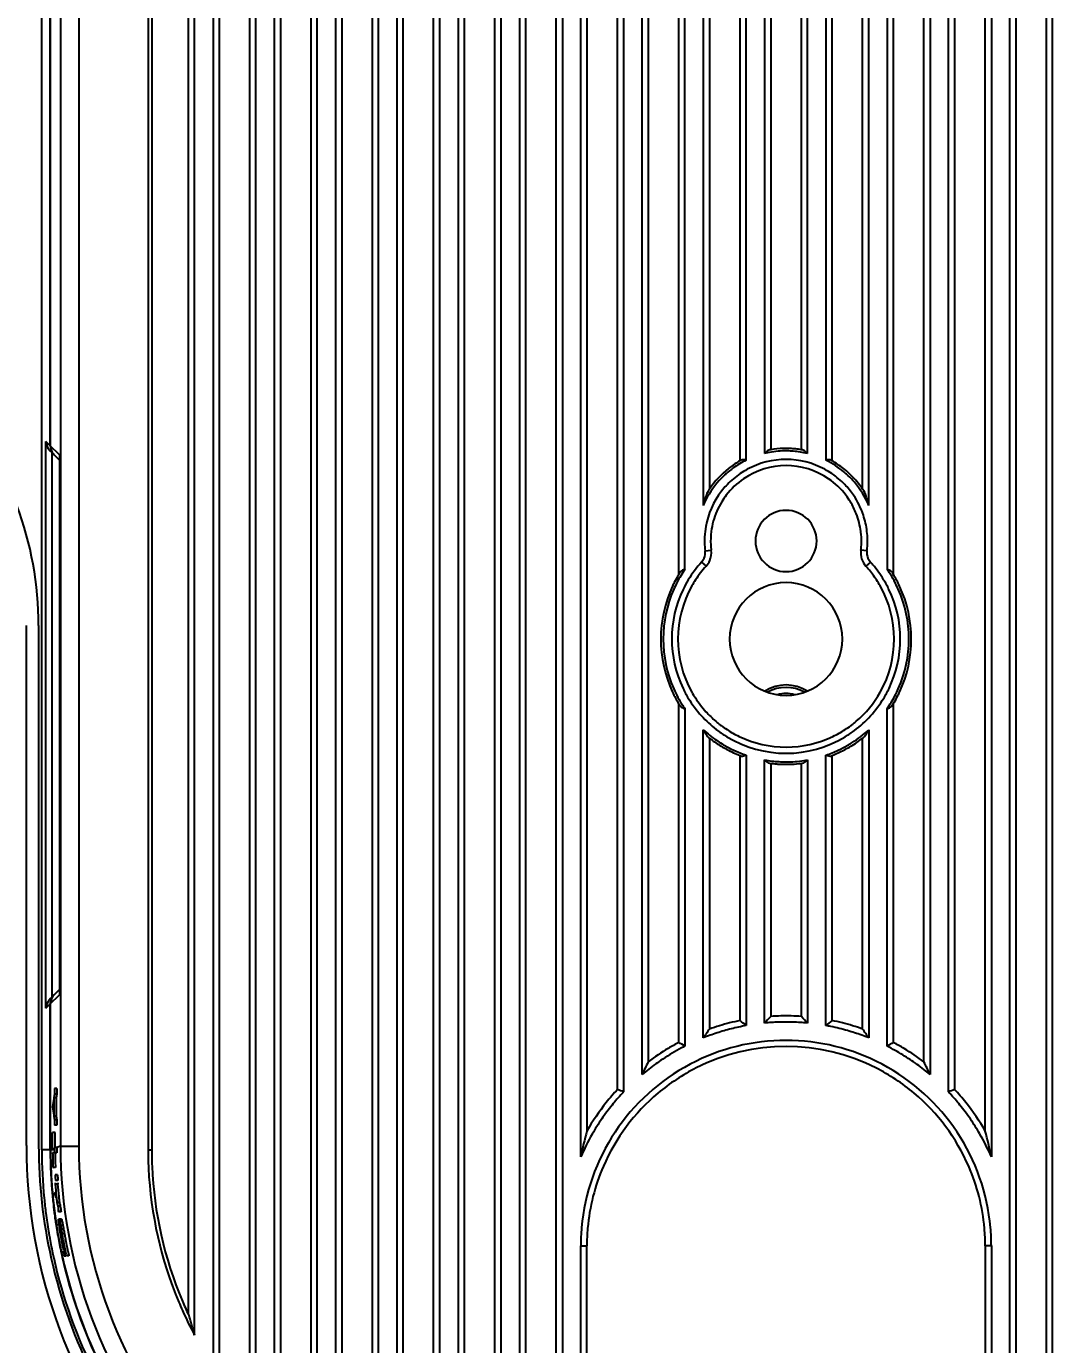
# Model space of a CAD drawing. Header units: millimetres. Extents: x -1070 to 42146, y 1440 to 12921.
# Drawn here: x 2245.6 to 2329.3, y 3096 to 3203.5 of the extents above; entities that cross this region are included whole.
import ezdxf

# ---------------------------------------------------------------- set-up
doc = ezdxf.new("R2010")
doc.units = ezdxf.units.MM
doc.layers.add('DIM', color=4, linetype='Continuous')
doc.layers.add('n', color=7, linetype='Continuous')
doc.styles.get("Standard").update_dxf_attribs({"font": 'arial.ttf'})
doc.dimstyles.new('ISO-200', dxfattribs={"dimtxt": 30, "dimasz": 25, "dimexe": 1.25, "dimexo": 5, "dimgap": 5, "dimtad": 1, "dimtoh": 1, "dimdec": 1, "dimdsep": 46, "dimtxsty": 'Standard', "dimcen": 2.5, "dimadec": 0, "dimazin": 0, "dimtfac": 1, "dimtdec": 1, "dimtmove": 0, "dimatfit": 3, "dimfxl": 1, "dimarcsym": 0})

# ---------------------------------------------------------------- blocks, each defined once
blk = doc.blocks.new('*D68')
at = {"layer": 'Defpoints', "color": 0, "transparency": 16777216}
for p in [(2305.58, 3339.04), (1878.41, 2805.54), (2305.58, 2805.54)]:
    blk.add_point(p, dxfattribs=at)
at = {"layer": 'DIM', "color": 0, "lineweight": -2, "transparency": 16777216}
for p, q in [((2300.58, 3339.04), (1877.16, 3339.04)), ((1878.41, 3314.04), (1878.41, 2830.54)), ((2300.58, 2805.54), (1877.16, 2805.54))]:
    blk.add_line(p, q, dxfattribs=at)
at = {"layer": 'DIM', "color": 0, "transparency": 16777216}
for points in [[(1874.24, 3314.04), (1882.58, 3314.04), (1878.41, 3339.04)], [(1874.24, 2830.54), (1882.58, 2830.54), (1878.41, 2805.54)]]:
    blk.add_solid(points, dxfattribs=at)
at = {"layer": 'DIM', "color": 0, "lineweight": -3, "transparency": 16777216, "insert": (1834.96, 3050.09), "char_height": 30, "attachment_point": 2, "rotation": 90}
blk.add_mtext('533.5 [1\'-9"]', dxfattribs=at)

msp = doc.modelspace()

# ---------------------------------------------------------------- linework, layer by layer
at = {"layer": 'n', "color": 7, "linetype": 'Continuous', "lineweight": -3, "true_color": 0xffffff}
for p, q in [((2248.388, 3231.541), (2248.388, 3112.164)), ((2249.887, 3231.541), (2249.887, 3112.164)), ((2255.533, 3231.541), (2255.533, 3111.863)), ((2255.833, 3231.541), (2255.833, 3111.863)), ((2258.833, 3098.396), (2258.833, 3231.541)), ((2259.333, 3098.396), (2259.333, 3231.541)), ((2260.833, 3231.541), (2260.833, 3094.218)), ((2261.333, 3231.541), (2261.333, 3094.218)), ((2263.833, 3091.049), (2263.833, 3231.541)), ((2264.333, 3090.751), (2264.333, 3231.541)), ((2265.833, 3231.541), (2265.833, 3088.041)), ((2266.333, 3231.541), (2266.333, 3088.041)), ((2268.833, 3085.047), (2268.833, 3231.541)), ((2269.333, 3084.999), (2269.333, 3231.541)), ((2270.833, 3231.541), (2270.833, 3082.289)), ((2271.333, 3231.541), (2271.333, 3082.289)), ((2273.833, 3079.295), (2273.833, 3231.541)), ((2274.333, 3079.247), (2274.333, 3231.541)), ((2275.833, 3231.541), (2275.833, 3076.537)), ((2276.333, 3231.541), (2276.333, 3076.537)), ((2278.833, 3073.441), (2278.833, 3231.541)), ((2279.333, 3073.383), (2279.333, 3231.541)), ((2280.833, 3231.541), (2280.833, 2873.387)), ((2281.333, 3231.541), (2281.333, 2873.387)), ((2283.833, 2873.387), (2283.833, 3231.541)), ((2284.333, 2873.387), (2284.333, 3231.541)), ((2285.833, 3231.541), (2285.833, 2873.387)), ((2286.333, 3231.541), (2286.333, 2873.387)), ((2288.833, 2873.387), (2288.833, 3231.541)), ((2289.333, 3231.541), (2289.333, 2873.387)), ((2290.833, 3113.395), (2290.833, 3231.541)), ((2291.333, 3231.541), (2291.333, 3113.395)), ((2293.833, 3116.788), (2293.833, 3231.541)), ((2294.333, 3231.541), (2294.333, 3116.788)), ((2295.833, 3119.041), (2295.833, 3231.541)), ((2296.333, 3231.541), (2296.333, 3119.041)), ((2298.833, 3159.229), (2298.833, 3231.541)), ((2299.333, 3159.229), (2299.333, 3231.541)), ((2300.833, 3231.541), (2300.833, 3165.776)), ((2301.333, 3231.541), (2301.333, 3165.776)), ((2303.833, 3168.094), (2303.833, 3231.541)), ((2304.333, 3168.133), (2304.333, 3231.541)), ((2305.833, 3231.541), (2305.833, 3168.969)), ((2306.333, 3231.541), (2306.333, 3168.987)), ((2308.833, 3168.987), (2308.833, 3231.541)), ((2309.333, 3168.969), (2309.333, 3231.541)), ((2310.833, 3231.541), (2310.833, 3168.133)), ((2311.333, 3231.541), (2311.333, 3168.094)), ((2313.833, 3165.776), (2313.833, 3231.541)), ((2314.333, 3165.776), (2314.333, 3231.541)), ((2315.833, 3231.541), (2315.833, 3159.229)), ((2316.333, 3231.541), (2316.333, 3159.229)), ((2318.833, 3119.041), (2318.833, 3231.541)), ((2319.333, 3231.541), (2319.333, 3119.041)), ((2323.833, 3113.395), (2323.833, 3231.541)), ((2324.333, 3231.541), (2324.333, 3113.395)), ((2325.833, 2873.387), (2325.833, 3231.541)), ((2326.333, 3231.541), (2326.333, 2873.387)), ((2328.833, 2873.387), (2328.833, 3231.541)), ((2329.333, 2873.387), (2329.333, 3231.541)), ((2320.833, 3116.788), (2320.833, 3213.099)), ((2321.333, 3213.099), (2321.333, 3116.788)), ((2246.867, 3111.872), (2246.867, 3208.764)), ((2247.555, 3169.312), (2247.555, 3206.187)), ((2247.583, 3169.284), (2247.583, 3206.187)), ((2247.555, 3169.312), (2247.197, 3169.67)), ((2247.197, 3123.412), (2247.197, 3169.67)), ((2247.7, 3168.751), (2247.515, 3168.937)), ((2247.583, 3169.284), (2247.722, 3169.144)), ((2247.722, 3169.144), (2248.056, 3168.811)), ((2305.833, 3168.969), (2305.833, 3168.679)), ((2309.333, 3168.679), (2309.333, 3168.969)), ((2247.7, 3124.33), (2247.7, 3168.751)), ((2247.876, 3168.575), (2247.848, 3168.603)), ((2247.876, 3168.575), (2248.1, 3168.352)), ((2248.056, 3168.811), (2248.084, 3168.783)), ((2248.084, 3168.783), (2248.307, 3168.559)), ((2248.1, 3168.352), (2248.307, 3168.145)), ((2248.307, 3168.559), (2248.307, 3167.876)), ((2248.307, 3167.876), (2248.307, 3125.205)), ((2300.833, 3165.776), (2300.833, 3165.625)), ((2314.333, 3165.625), (2314.333, 3165.776)), ((2300.833, 3165.625), (2300.833, 3164.449)), ((2314.333, 3164.449), (2314.333, 3165.625)), ((2300.982, 3160.731), (2301.479, 3160.792)), ((2314.183, 3160.731), (2313.687, 3160.792)), ((2298.833, 3158.986), (2298.833, 3159.229)), ((2300.691, 3159.817), (2301.061, 3159.48)), ((2314.475, 3159.817), (2314.105, 3159.48)), ((2316.333, 3159.229), (2316.333, 3158.986)), ((2298.833, 3158.824), (2298.833, 3158.986)), ((2316.333, 3158.986), (2316.333, 3158.824)), ((2245.607, 3112.219), (2245.607, 3154.638)), ((2246.607, 3154.638), (2246.607, 3112.219)), ((2298.833, 3148.096), (2298.833, 3148.258)), ((2298.833, 3147.852), (2298.833, 3148.096)), ((2298.833, 3120.624), (2298.833, 3147.852)), ((2299.333, 3147.852), (2299.333, 3120.624)), ((2315.833, 3120.624), (2315.833, 3147.852)), ((2316.333, 3148.258), (2316.333, 3148.096)), ((2316.333, 3148.096), (2316.333, 3147.852)), ((2316.333, 3147.852), (2316.333, 3120.624)), ((2300.833, 3145.531), (2300.833, 3146.134)), ((2300.833, 3121.718), (2300.833, 3145.531)), ((2301.333, 3145.453), (2301.333, 3121.718)), ((2313.833, 3121.718), (2313.833, 3145.453)), ((2314.333, 3146.134), (2314.333, 3145.531)), ((2314.333, 3145.531), (2314.333, 3121.718)), ((2303.833, 3122.412), (2303.833, 3144.032)), ((2304.333, 3144.061), (2304.333, 3122.412)), ((2305.833, 3143.409), (2305.833, 3143.674)), ((2305.833, 3122.749), (2305.833, 3143.409)), ((2306.333, 3143.396), (2306.333, 3122.749)), ((2308.833, 3122.749), (2308.833, 3143.396)), ((2309.333, 3143.674), (2309.333, 3143.409)), ((2309.333, 3143.409), (2309.333, 3122.749)), ((2310.833, 3122.412), (2310.833, 3144.061)), ((2311.333, 3144.032), (2311.333, 3122.412)), ((2248.307, 3124.937), (2248.1, 3124.729)), ((2248.307, 3125.205), (2248.307, 3124.522)), ((2247.197, 3123.412), (2247.555, 3123.77)), ((2247.515, 3124.145), (2247.7, 3124.33)), ((2247.555, 3111.872), (2247.555, 3123.77)), ((2247.722, 3123.937), (2247.583, 3123.798)), ((2247.583, 3116.863), (2247.583, 3123.798)), ((2248.056, 3124.271), (2247.722, 3123.937)), ((2247.848, 3124.478), (2247.876, 3124.506)), ((2248.1, 3124.729), (2247.876, 3124.506)), ((2248.084, 3124.299), (2248.056, 3124.271)), ((2248.307, 3124.522), (2248.084, 3124.299)), ((2305.833, 3122.207), (2305.833, 3122.749)), ((2309.333, 3122.749), (2309.333, 3122.207)), ((2300.833, 3120.997), (2300.833, 3121.718)), ((2304.333, 3122.412), (2304.333, 3121.999)), ((2310.833, 3121.999), (2310.833, 3122.412)), ((2314.333, 3121.718), (2314.333, 3120.997)), ((2299.333, 3120.624), (2299.333, 3120.32)), ((2315.833, 3120.32), (2315.833, 3120.624)), ((2295.833, 3118.005), (2295.833, 3119.041)), ((2319.333, 3119.041), (2319.333, 3118.005)), ((2247.583, 3116.038), (2247.583, 3116.863)), ((2247.889, 3116.413), (2247.849, 3116.113)), ((2248.089, 3116.863), (2247.889, 3116.863)), ((2247.889, 3116.863), (2247.889, 3116.413)), ((2248.089, 3116.413), (2247.889, 3116.413)), ((2248.089, 3116.413), (2248.049, 3116.113)), ((2248.089, 3116.863), (2248.089, 3116.413)), ((2294.333, 3116.788), (2294.333, 3116.591)), ((2320.833, 3116.591), (2320.833, 3116.788)), ((2247.583, 3115.663), (2247.583, 3116.038)), ((2247.583, 3115.063), (2247.583, 3115.663)), ((2247.836, 3116.038), (2247.745, 3115.363)), ((2247.745, 3115.363), (2247.836, 3114.688)), ((2247.836, 3115.363), (2247.745, 3115.363)), ((2247.849, 3116.113), (2247.849, 3114.613)), ((2248.049, 3116.113), (2247.849, 3116.113)), ((2248.049, 3116.113), (2248.049, 3115.663)), ((2248.049, 3115.663), (2248.049, 3115.063)), ((2247.583, 3114.688), (2247.583, 3115.063)), ((2247.583, 3113.863), (2247.583, 3114.688)), ((2247.849, 3114.613), (2247.889, 3114.313)), ((2248.049, 3114.613), (2247.849, 3114.613)), ((2247.889, 3114.313), (2247.889, 3113.863)), ((2248.089, 3114.313), (2247.889, 3114.313)), ((2248.049, 3115.063), (2248.049, 3114.613)), ((2248.049, 3114.613), (2248.089, 3114.313)), ((2248.089, 3114.313), (2248.089, 3113.863)), ((2247.583, 3113.263), (2247.583, 3113.863)), ((2247.583, 3111.993), (2247.583, 3113.263)), ((2247.732, 3113.263), (2247.749, 3113.263)), ((2247.949, 3113.263), (2247.749, 3113.263)), ((2247.749, 3112), (2247.749, 3113.263)), ((2248.089, 3113.863), (2247.889, 3113.863)), ((2247.949, 3112.063), (2247.949, 3113.263)), ((2290.833, 3111.286), (2290.833, 3113.395)), ((2324.333, 3113.395), (2324.333, 3111.286)), ((2247.583, 3111.863), (2247.583, 3111.993)), ((2247.648, 3111.888), (2247.583, 3111.863)), ((2247.732, 3111.919), (2247.648, 3111.888)), ((2247.764, 3112.063), (2247.749, 3112.063)), ((2248.089, 3112.063), (2247.889, 3112.063)), ((2248.388, 3112.164), (2248.089, 3112.053)), ((2248.388, 3112.164), (2249.887, 3112.164)), ((2247.555, 3111.872), (2246.867, 3111.872)), ((2247.892, 3111.613), (2247.751, 3111.613)), ((2248.092, 3111.613), (2247.892, 3111.613)), ((2255.533, 3111.863), (2255.833, 3111.863)), ((2247.763, 3110.413), (2247.78, 3110.413)), ((2247.98, 3110.413), (2247.78, 3110.413)), ((2248.152, 3109.813), (2247.952, 3109.813)), ((2248.16, 3109.063), (2247.959, 3109.063)), ((2248.18, 3109.363), (2247.979, 3109.363)), ((2248.008, 3108.313), (2247.915, 3108.313)), ((2248.3, 3107.563), (2248.099, 3107.563)), ((2248.377, 3107.263), (2248.176, 3107.263)), ((2248.434, 3106.813), (2248.232, 3106.813)), ((2248.206, 3106.213), (2248.2, 3106.138)), ((2248.241, 3106.213), (2248.259, 3106.213)), ((2248.354, 3106.213), (2248.259, 3106.213)), ((2248.259, 3106.213), (2248.288, 3106.138)), ((2248.275, 3105.763), (2248.272, 3105.688)), ((2248.275, 3105.763), (2248.282, 3105.763)), ((2248.282, 3105.763), (2248.288, 3105.763)), ((2248.389, 3105.538), (2248.286, 3105.538)), ((2248.389, 3106.138), (2248.288, 3106.138)), ((2248.288, 3105.763), (2248.316, 3105.763)), ((2248.434, 3105.988), (2248.325, 3105.988)), ((2248.462, 3106.213), (2248.354, 3106.213)), ((2248.489, 3105.688), (2248.386, 3105.688)), ((2248.49, 3106.138), (2248.389, 3106.138)), ((2248.527, 3105.988), (2248.434, 3105.988)), ((2248.462, 3106.213), (2248.49, 3106.138)), ((2248.588, 3105.688), (2248.489, 3105.688)), ((2248.434, 3105.313), (2248.316, 3105.313)), ((2248.645, 3105.388), (2248.442, 3105.388)), ((2248.714, 3105.013), (2248.511, 3105.013)), ((2248.627, 3103.663), (2248.703, 3103.663)), ((2290.833, 3104.041), (2291.333, 3104.041)), ((2290.833, 3039.041), (2290.833, 3104.041)), ((2291.333, 3039.041), (2291.333, 3104.041)), ((2323.833, 3104.041), (2323.833, 3039.041)), ((2324.333, 3104.041), (2323.833, 3104.041)), ((2324.333, 3104.041), (2324.333, 3039.041)), ((2248.703, 3103.213), (2248.753, 3103.213)), ((2248.753, 3103.213), (2248.831, 3103.213)), ((2249.079, 3103.213), (2248.874, 3103.213)), ((2259.333, 3098.308), (2259.333, 3098.396)), ((2259.333, 3096.732), (2259.333, 3098.308))]:
    msp.add_line(p, q, dxfattribs=at)
for centre, radius, start, end in [((2218.607, 3154.638), 28, 0, 41), ((2248.275, 3169.706), 1.079, 181.93293, 186.50593), ((2248.286, 3169.707), 1.09, 186.49385, 224.93843), ((2307.583, 3161.541), 7.55, 99.52993, 100.30033), ((2307.583, 3161.541), 7.55, 91.71646, 99.52993), ((2307.583, 3161.541), 7.55, 88.28313, 91.71646), ((2307.583, 3161.541), 7.35, 89.08724, 90.92559), ((2307.583, 3161.541), 7.55, 84.84975, 88.28313), ((2307.583, 3161.541), 7.55, 81.41637, 84.84975), ((2307.583, 3161.541), 7.55, 79.69967, 81.41637), ((2307.583, 3161.541), 7.35, 116.24286, 125.86626), ((2307.583, 3161.541), 7.55, 120.79996, 124.57877), ((2307.583, 3161.541), 7.55, 118.91056, 120.79996), ((2307.583, 3161.541), 6.65, 61.58844, 118.41158), ((2307.583, 3161.541), 7.35, 101.93955, 103.77415), ((2307.583, 3161.541), 7.35, 90.92559, 101.93955), ((2307.583, 3161.541), 7.35, 85.41437, 89.08724), ((2307.583, 3161.541), 7.35, 76.22585, 85.41437), ((2307.583, 3161.541), 7.35, 61.83144, 63.75714), ((2307.583, 3161.541), 7.35, 48.35459, 61.83144), ((2307.583, 3161.541), 7.55, 60.21882, 61.08944), ((2307.583, 3161.541), 7.55, 51.64181, 60.21882), ((2307.583, 3161.541), 7.35, 133.57083, 150.90871), ((2307.583, 3161.541), 7.55, 128.35759, 145.87487), ((2307.583, 3161.541), 7.35, 131.64541, 133.57083), ((2307.583, 3161.541), 7.35, 125.86626, 131.64541), ((2307.583, 3161.541), 7.55, 124.57877, 128.35759), ((2307.583, 3161.541), 6.65, 118.41158, 130.1684), ((2307.583, 3161.541), 6.15, 55.64783, 124.35217), ((2307.583, 3161.541), 6.65, 49.83161, 61.58844), ((2307.583, 3161.541), 7.55, 42.19482, 51.64181), ((2307.583, 3161.541), 7.35, 46.42917, 48.35459), ((2307.583, 3161.541), 7.35, 40.64981, 46.42917), ((2307.583, 3161.541), 7.55, 145.87487, 147.25218), ((2307.583, 3161.541), 6.65, 136.04682, 145.84494), ((2307.583, 3161.541), 6.15, 124.35217, 142.53857), ((2307.583, 3161.541), 6.65, 130.1684, 136.04682), ((2307.583, 3161.541), 6.15, 37.46144, 55.64783), ((2307.583, 3161.541), 6.65, 43.95319, 49.83161), ((2307.583, 3161.541), 6.65, 34.15507, 43.95319), ((2307.583, 3161.541), 7.35, 23.31145, 40.64981), ((2307.583, 3161.541), 7.55, 32.74782, 42.19482), ((2307.583, 3161.541), 7.35, 150.90871, 156.68855), ((2307.583, 3161.541), 6.65, 145.84494, 173.27833), ((2307.583, 3161.541), 6.15, 148.60068, 156.68348), ((2307.583, 3161.541), 6.15, 142.53857, 148.60068), ((2307.583, 3161.541), 6.15, 31.39932, 37.46144), ((2307.583, 3161.541), 6.15, 21.29583, 31.39932), ((2307.583, 3161.541), 6.65, 18.47854, 34.15507), ((2307.583, 3161.541), 6.15, 156.68348, 172.84907), ((2307.583, 3161.541), 2.5, 0, 180), ((2307.583, 3161.541), 6.15, 7.15094, 21.29583), ((2307.583, 3161.541), 6.65, 6.72168, 18.47854), ((2307.583, 3161.541), 6.65, 173.27833, 181.11543), ((2307.583, 3161.541), 6.65, 181.11543, 186.99377), ((2307.583, 3161.541), 6.15, 172.84907, 182.95247), ((2307.583, 3161.541), 2.5, 180, 0), ((2307.583, 3161.541), 6.15, 5.13025, 7.15094), ((2307.583, 3161.541), 6.15, 355.02688, 5.13025), ((2307.583, 3161.541), 6.65, 354.96948, 6.72168), ((2299.841, 3160.591), 1.15, 336.85358, 6.99377), ((2299.841, 3160.591), 1.65, 336.85567, 6.99377), ((2307.583, 3161.541), 6.15, 182.95247, 186.99377), ((2315.325, 3160.591), 1.65, 173.00623, 197.66448), ((2307.583, 3161.541), 6.15, 353.00623, 355.02688), ((2315.325, 3160.591), 1.15, 173.00623, 203.14642), ((2307.583, 3161.541), 6.65, 353.00623, 354.96948), ((2307.583, 3153.541), 10.021, 145.41267, 152.49812), ((2307.583, 3153.541), 9.321, 137.67727, 148.80602), ((2307.583, 3153.541), 8.821, 137.67727, 146.86622), ((2299.841, 3160.591), 1.15, 317.67727, 336.85358), ((2299.841, 3160.591), 1.65, 317.67727, 336.85567), ((2315.325, 3160.591), 1.65, 197.66448, 222.32273), ((2307.583, 3153.541), 8.821, 40.48495, 42.32273), ((2315.325, 3160.591), 1.15, 203.14642, 222.32273), ((2307.583, 3153.541), 8.821, 33.13378, 40.48495), ((2307.583, 3153.541), 9.321, 40.48181, 42.32273), ((2307.583, 3153.541), 9.321, 31.29597, 40.48181), ((2307.583, 3153.541), 10.021, 32.81474, 34.58733), ((2307.583, 3153.541), 10.221, 153.17561, 154.96396), ((2307.583, 3153.541), 10.021, 152.49812, 156.04763), ((2307.583, 3153.541), 10.221, 149.5987, 153.17561), ((2307.583, 3153.541), 10.221, 147.81015, 149.5987), ((2307.583, 3153.541), 9.321, 148.80602, 154.21746), ((2307.583, 3153.541), 8.821, 146.86622, 150.54184), ((2307.583, 3153.541), 4.6, 0, 180), ((2307.583, 3153.541), 8.821, 29.45817, 33.13378), ((2307.583, 3153.541), 9.321, 25.78254, 31.29597), ((2307.583, 3153.541), 10.021, 23.95237, 32.81474), ((2307.583, 3153.541), 10.221, 31.12171, 32.18985), ((2307.583, 3153.541), 10.221, 25.0366, 31.12171), ((2307.583, 3153.541), 10.221, 154.96396, 205.0366), ((2307.583, 3153.541), 10.021, 156.04763, 203.94254), ((2307.583, 3153.541), 9.321, 154.21746, 205.67562), ((2307.583, 3153.541), 8.821, 150.54184, 209.35189), ((2307.583, 3153.541), 8.821, 330.64812, 29.45817), ((2307.583, 3153.541), 9.321, 334.32438, 25.78254), ((2307.583, 3153.541), 10.021, 336.05746, 23.95237), ((2307.583, 3153.541), 10.221, 334.96396, 25.0366), ((2307.583, 3153.541), 4.6, 180, 0), ((2307.583, 3146.541), 3.25, 57.64687, 122.35311), ((2307.583, 3146.541), 3.05, 60.47738, 119.54478), ((2307.583, 3153.541), 10.221, 205.0366, 211.12171), ((2307.583, 3153.541), 10.021, 203.94254, 212.80991), ((2307.583, 3153.541), 9.321, 205.67562, 211.18908), ((2307.583, 3153.541), 9.321, 211.18908, 222.216), ((2307.583, 3153.541), 8.821, 209.35189, 213.02752), ((2307.583, 3153.541), 8.821, 213.02752, 222.21662), ((2307.583, 3146.541), 2.55, 74.30114, 105.69925), ((2307.583, 3153.541), 9.321, 306.75708, 328.81093), ((2307.583, 3153.541), 8.821, 310.43209, 330.64812), ((2307.583, 3153.541), 9.321, 328.81093, 334.32438), ((2307.583, 3153.541), 10.021, 325.41267, 332.50931), ((2307.583, 3153.541), 10.221, 329.5987, 333.17561), ((2307.583, 3153.541), 10.021, 332.50931, 336.05746), ((2307.583, 3153.541), 10.221, 333.17561, 334.96396), ((2307.583, 3153.541), 10.221, 211.12171, 212.18985), ((2307.583, 3153.541), 10.021, 212.80991, 214.58733), ((2307.583, 3153.541), 8.821, 222.21662, 229.56791), ((2307.583, 3153.541), 10.221, 327.81015, 329.5987), ((2307.583, 3153.541), 9.321, 222.216, 232.30068), ((2307.583, 3153.541), 8.821, 229.56791, 231.40573), ((2307.583, 3153.541), 8.821, 231.40573, 233.24355), ((2307.583, 3153.541), 8.821, 233.24355, 236.91919), ((2307.583, 3153.541), 8.821, 303.08081, 306.75645), ((2307.583, 3153.541), 8.821, 306.75645, 308.59427), ((2307.583, 3153.541), 8.821, 308.59427, 310.43209), ((2307.583, 3153.541), 10.021, 227.65618, 235.45741), ((2307.583, 3153.541), 10.221, 231.59157, 233.04884), ((2307.583, 3153.541), 10.221, 233.04884, 235.96328), ((2307.583, 3153.541), 9.321, 232.30068, 233.24292), ((2307.583, 3153.541), 10.021, 235.45741, 238.58072), ((2307.583, 3153.541), 9.321, 233.24292, 238.75639), ((2307.583, 3153.541), 9.321, 238.75639, 301.24362), ((2307.583, 3153.541), 8.821, 236.91919, 244.27048), ((2307.583, 3153.541), 8.821, 244.27048, 295.72952), ((2307.583, 3153.541), 8.821, 295.72952, 303.08081), ((2307.583, 3153.541), 9.321, 301.24362, 306.75708), ((2307.583, 3153.541), 10.021, 301.41132, 310.77965), ((2307.583, 3153.541), 10.221, 301.1227, 307.69656), ((2307.583, 3153.541), 10.221, 307.69656, 308.40843), ((2307.583, 3153.541), 10.021, 310.77965, 312.34382), ((2307.583, 3153.541), 10.221, 235.96328, 238.87755), ((2307.583, 3153.541), 10.221, 238.87755, 241.79181), ((2307.583, 3153.541), 10.021, 238.58072, 240.14321), ((2307.583, 3153.541), 10.021, 240.14321, 249.51169), ((2307.583, 3153.541), 10.221, 241.79181, 248.4762), ((2307.583, 3153.541), 10.021, 249.51169, 251.0759), ((2307.583, 3153.541), 10.021, 288.9241, 295.1628), ((2307.583, 3153.541), 10.221, 292.37973, 295.29418), ((2307.583, 3153.541), 10.021, 295.1628, 299.84897), ((2307.583, 3153.541), 10.221, 295.29418, 298.20844), ((2307.583, 3153.541), 10.221, 298.20844, 301.1227), ((2307.583, 3153.541), 10.021, 299.84897, 301.41132), ((2307.583, 3153.541), 10.221, 248.4762, 249.07755), ((2307.583, 3153.541), 10.021, 259.9428, 266.64321), ((2307.583, 3153.541), 10.221, 262.41022, 265.78376), ((2307.583, 3153.541), 10.221, 265.78376, 267.47044), ((2307.583, 3153.541), 10.021, 266.64321, 269.99763), ((2307.583, 3153.541), 10.221, 267.47044, 272.53014), ((2307.583, 3153.541), 10.021, 269.99763, 278.3779), ((2307.583, 3153.541), 10.221, 272.53014, 277.02463), ((2307.583, 3153.541), 10.221, 277.02463, 277.58978), ((2307.583, 3153.541), 10.021, 278.3779, 280.0572), ((2307.583, 3153.541), 10.221, 290.92245, 292.37973), ((2248.287, 3123.374), 1.091, 140.26349, 178.02198), ((2248.276, 3123.383), 1.077, 135.00243, 140.24935), ((2343.004, 3088.442), 50.216, 136.9076, 137.74929), ((2307.583, 3104.041), 18.75, 91.28137, 93.82255), ((2307.583, 3104.041), 18.75, 88.733, 91.28137), ((2307.583, 3104.041), 18.75, 86.17745, 88.733), ((2271.774, 3088.085), 50.744, 42.25508, 43.08803), ((2337.986, 3095.796), 44.893, 144.73047, 145.85117), ((2307.583, 3104.041), 18.75, 104.21852, 109.47122), ((2307.583, 3104.041), 18.25, 106.09161, 109.85588), ((2307.583, 3104.041), 18.25, 102.23019, 106.09161), ((2307.583, 3104.041), 18.75, 101.53696, 104.21852), ((2307.583, 3104.041), 18.25, 100.25807, 102.23019), ((2267.147, 3077.477), 58.009, 50.13068, 50.77116), ((2307.583, 3104.041), 18.25, 93.80028, 95.50257), ((2307.583, 3104.041), 18.25, 90.04468, 93.80028), ((2307.583, 3104.041), 18.25, 88.20801, 90.04468), ((2307.583, 3104.041), 18.25, 84.49743, 88.20801), ((2348.1, 3077.379), 58.136, 129.22954, 129.86862), ((2307.583, 3104.041), 18.25, 78.45327, 79.74193), ((2307.583, 3104.041), 18.25, 74.05216, 78.45327), ((2307.583, 3104.041), 18.75, 75.81754, 78.46304), ((2307.583, 3104.041), 18.75, 70.52878, 75.81754), ((2307.583, 3104.041), 18.25, 72.14291, 74.05216), ((2276.797, 3095.53), 45.36, 34.15459, 35.26377), ((2307.583, 3104.041), 18.75, 117.81814, 120.8352), ((2262.144, 3059.778), 71.051, 58.43902, 58.91103), ((2307.583, 3104.041), 16.75, 62.12858, 117.87148), ((2307.583, 3104.041), 18.25, 109.85588, 111.70717), ((2307.583, 3104.041), 18.25, 68.29283, 72.14291), ((2353.244, 3059.412), 71.479, 121.09038, 121.55956), ((2307.583, 3104.041), 18.75, 59.08365, 62.18186), ((2307.583, 3104.041), 18.75, 120.8352, 126.8699), ((2307.583, 3104.041), 18.25, 117.81495, 123.43858), ((2307.583, 3104.041), 18.25, 116.87559, 117.81495), ((2307.583, 3104.041), 16.25, 63.20181, 116.79823), ((2307.583, 3104.041), 18.25, 60.79419, 63.12441), ((2307.583, 3104.041), 18.25, 56.29851, 60.79419), ((2307.583, 3104.041), 18.75, 53.1301, 59.08365), ((2307.583, 3104.041), 16.75, 117.87148, 174.93932), ((2332.97, 3100.716), 40.965, 153.42731, 155.03601), ((2307.583, 3104.041), 18.25, 125.63902, 130.07843), ((2307.583, 3104.041), 18.25, 123.43858, 125.63902), ((2307.583, 3104.041), 16.25, 116.79823, 130.00349), ((2307.583, 3104.041), 16.25, 49.99613, 63.20181), ((2307.583, 3104.041), 16.75, 5.06053, 62.12858), ((2307.583, 3104.041), 18.25, 52.0031, 56.29851), ((2307.583, 3104.041), 18.25, 49.92157, 52.0031), ((2281.918, 3100.582), 41.272, 24.96998, 26.56669), ((2307.583, 3104.041), 16.25, 130.00349, 156.49705), ((2307.583, 3104.041), 18.75, 137.16657, 141.4689), ((2307.583, 3104.041), 18.25, 137.15316, 141.0266), ((2257.223, 3023.444), 100.267, 68.27766, 68.58489), ((2307.583, 3104.041), 18.25, 136.55438, 137.15316), ((2307.583, 3104.041), 16.25, 23.503, 49.99613), ((2358.286, 3022.574), 101.202, 111.41653, 111.72092), ((2307.583, 3104.041), 18.25, 42.84679, 43.44562), ((2307.583, 3104.041), 18.25, 38.97569, 42.84679), ((2307.583, 3104.041), 18.75, 38.5311, 42.83343), ((2307.583, 3104.041), 18.75, 141.4689, 150.07357), ((2307.583, 3104.041), 18.25, 141.0266, 145.47977), ((2307.583, 3104.041), 18.25, 34.52097, 38.97569), ((2307.583, 3104.041), 18.75, 29.92643, 38.5311), ((2307.583, 3104.041), 18.25, 145.47977, 150.04693), ((2307.583, 3104.041), 18.25, 30.06464, 34.52097), ((2327.929, 3103.603), 37.883, 165.02039, 168.29818), ((2307.583, 3104.041), 18.25, 150.04693, 156.60773), ((2307.583, 3104.041), 18.25, 23.39227, 30.06464), ((2286.973, 3103.54), 38.154, 11.71348, 14.96796), ((2288.607, 3112.219), 53.5, 180, 221), ((2288.607, 3112.219), 52.5, 180, 221), ((2288.607, 3112.219), 52.042, 180, 221), ((2288.607, 3112.219), 49, 180, 221), ((2288.607, 3112.219), 48.5, 180, 221), ((2288.607, 3112.219), 48, 180, 221), ((2288.607, 3112.219), 47.5, 180, 221), ((2288.607, 3112.219), 43, 180, 221), ((2288.607, 3112.219), 42, 180, 192.69703), ((2288.997, 3112.058), 40.908, 179.99271, 180.623), ((2288.364, 3112.164), 39.976, 180.00018, 220.99982), ((2288.362, 3112.164), 38.475, 179.99913, 221.00087), ((2287.583, 3111.872), 40.716, 180, 180.05496), ((2287.583, 3111.872), 40.716, 180.05496, 185.59024), ((2287.583, 3111.872), 40.028, 180, 180.39422), ((2287.583, 3111.872), 40.028, 180.39422, 181.43458), ((2287.583, 3111.872), 40.028, 181.43458, 182.10924), ((2287.5, 3111.864), 31.967, 180.00146, 182.68902), ((2287.485, 3111.864), 31.652, 180.00085, 182.41227), ((2287.583, 3111.872), 40.028, 182.10924, 182.97792), ((2287.583, 3111.872), 40.028, 182.97792, 184.15323), ((2287.818, 3111.922), 32.287, 182.765, 202.74736), ((2287.547, 3111.861), 31.714, 182.40224, 202.89746), ((2307.583, 3104.041), 16.25, 156.49705, 175.00194), ((2307.583, 3104.041), 16.25, 4.99793, 23.503), ((2287.583, 3111.872), 40.028, 184.15323, 184.60306), ((2287.583, 3111.872), 40.028, 184.60306, 184.70302), ((2288.607, 3112.219), 53.958, 184.01469, 221), ((2287.583, 3111.872), 40.716, 185.59024, 187.31934), ((2287.583, 3111.872), 40.028, 184.70302, 185.56876), ((2287.583, 3111.872), 40.028, 185.56876, 186.12809), ((2287.583, 3111.872), 40.028, 186.12809, 187.32759), ((2287.583, 3111.872), 40.716, 187.31934, 189.41339), ((2287.583, 3111.872), 40.028, 187.32759, 187.36194), ((2287.583, 3111.872), 40.028, 187.36194, 188.17456), ((2287.583, 3111.872), 40.028, 188.17456, 188.21791), ((2287.583, 3111.872), 40.028, 188.21791, 188.27976), ((2287.583, 3111.872), 40.028, 188.27976, 188.49377), ((2287.583, 3111.872), 40.028, 188.49377, 188.83285), ((2287.583, 3111.872), 40.028, 188.83285, 188.92426), ((2287.583, 3111.872), 40.028, 188.92426, 188.9435), ((2287.583, 3111.872), 40.028, 188.9435, 189.14933), ((2287.583, 3111.872), 40.028, 189.14933, 189.19873), ((2287.583, 3111.872), 40.028, 189.19873, 189.37953), ((2307.583, 3104.041), 16.75, 174.93932, 180), ((2307.583, 3104.041), 16.25, 175.00194, 180), ((2307.583, 3104.041), 16.25, 0, 4.99793), ((2307.583, 3104.041), 16.75, 0, 5.06053), ((2287.583, 3111.872), 40.716, 189.41339, 189.94851), ((2287.583, 3111.872), 40.716, 189.94851, 189.98915), ((2287.583, 3111.872), 40.716, 189.98915, 191.92561), ((2287.583, 3111.872), 40.028, 189.37953, 189.52778), ((2287.583, 3111.872), 40.028, 189.52778, 189.92387), ((2287.583, 3111.872), 40.028, 189.92387, 189.96521), ((2287.583, 3111.872), 40.028, 189.96521, 191.8993), ((2287.583, 3111.872), 40.716, 191.92561, 192.53227), ((2287.583, 3111.872), 40.028, 191.8993, 191.93497), ((2287.583, 3111.872), 40.028, 191.93497, 192.55205), ((2288.607, 3112.219), 42, 192.69703, 221), ((2287.583, 3111.872), 40.716, 192.53227, 221), ((2287.583, 3111.872), 40.028, 192.55205, 192.60013), ((2287.583, 3111.872), 40.028, 192.60013, 192.65804), ((2287.583, 3111.872), 40.028, 192.65804, 219.56542), ((2287.558, 3111.86), 32.023, 202.82455, 204.16807), ((2287.571, 3111.865), 31.738, 202.88843, 205.10806), ((2287.509, 3111.838), 31.97, 204.1678, 208.1967), ((2287.528, 3111.846), 31.691, 205.10854, 205.28923)]:
    msp.add_arc(centre, radius, start, end, dxfattribs=at)
for centre, major_axis, ratio, start_param, end_param in [((2248.556, 3169.31), (0.708, -0.708), 0.9987828, -2.3568035, -1.6592527), ((2248.583, 3169.282), (0.708, -0.708), 0.9987828, -2.3568035, -2.0948276), ((2248.583, 3169.282), (-0.708, 0.708), 0.9987828, 1.0467651, 1.5707963), ((2248.556, 3169.31), (0.708, -0.708), 0.9987828, -1.6592527, -1.5707963), ((2248.556, 3123.771), (-0.708, -0.708), 0.9987828, -0.8731863, -0.8139567), ((2248.556, 3123.771), (-0.708, -0.708), 0.9987828, -0.8139567, -0.7847892), ((2248.556, 3123.771), (-0.708, -0.708), 0.9987828, -1.5707963, -0.8731863), ((2248.583, 3123.799), (0.708, 0.708), 0.9987828, 1.5707963, 2.3568035), ((2287.956, 3112.012), (37.68, 14.088), 0.9993058, 2.7840503, 2.7884185), ((2288.114, 3112.071), (37.68, 14.088), 0.9993058, 2.7837725, 2.7949658), ((2287.607, 3111.881), (37.493, 14.018), 0.9993058, 2.7840279, 2.8057168), ((2287.607, 3111.881), (37.493, 14.018), 0.9993058, 2.8057168, 2.8273852), ((2287.973, 3112.018), (37.68, 14.088), 0.9993058, 2.7936598, 2.8235185), ((2287.973, 3112.018), (37.493, 14.018), 0.9993058, 2.7937103, 2.7970446), ((2287.973, 3112.018), (37.493, 14.018), 0.9993058, 2.7970446, 2.8070472), ((2287.973, 3112.018), (37.493, 14.018), 0.9993058, 2.8070472, 2.8237183), ((2287.607, 3111.881), (37.493, 14.018), 0.9993058, 2.8273852, 2.8490431), ((2288.114, 3112.071), (-37.68, -14.088), 0.9993058, -0.3018252, -0.2906107), ((2288.114, 3112.071), (-37.493, -14.018), 0.9993058, -0.3015439, -0.2902731), ((2287.607, 3111.881), (37.493, 14.018), 0.9993058, 2.8490431, 2.870711), ((2288.495, 3112.213), (26.62, 35.53), 0.8636743, -4.0643394, -4.0635499), ((2288.073, 3112.056), (-37.68, -14.088), 0.9993058, -0.2835038, -0.2585202), ((2288.495, 3112.213), (26.62, 35.53), 0.8636743, -4.0659186, -4.0643394), ((2288.495, 3112.213), (26.487, 35.353), 0.8636743, -4.0639701, -4.0631766), ((2288.073, 3112.056), (-37.493, -14.018), 0.9993058, -0.2831305, -0.2580209), ((2288.495, 3112.213), (26.487, 35.353), 0.8636743, -4.0655572, -4.0639701), ((2287.607, 3111.881), (37.493, 14.018), 0.9993058, 2.870711, 2.8923888), ((2288.491, 3112.212), (26.62, 35.53), 0.8636743, -4.0475747, -4.0457967), ((2287.498, 3111.841), (-35.38, 22.76), 0.8702769, 0.7288232, 0.7386693), ((2288.073, 3112.056), (-37.68, -14.088), 0.9993058, -0.2585202, -0.2501926), ((2288.073, 3112.056), (-37.68, -14.088), 0.9993058, -0.2501926, -0.2460286), ((2288.073, 3112.056), (-37.493, -14.018), 0.9993058, -0.2580209, -0.2496512), ((2288.073, 3112.056), (-37.493, -14.018), 0.9993058, -0.2496512, -0.2454662), ((2287.607, 3111.881), (37.493, 14.018), 0.9993058, 2.8923888, 2.9140563), ((2287.607, 3111.881), (37.493, 14.018), 0.9993058, 2.9140563, 2.9357236), ((2287.501, 3111.842), (-35.38, 22.76), 0.870277, 0.7485453, 0.7555571), ((2287.501, 3111.842), (-35.38, 22.76), 0.870277, 0.7555571, 0.7564334), ((2288.114, 3112.071), (-37.68, -14.088), 0.9993058, -0.2381404, -0.2268585), ((2287.457, 3111.825), (-35.333, 22.761), 0.8727412, 0.7635065, 0.7670063), ((2287.501, 3111.842), (-35.203, 22.647), 0.870277, 0.7491076, 0.756155), ((2287.501, 3111.842), (-35.203, 22.647), 0.870277, 0.756155, 0.7570358), ((2288.114, 3112.071), (-37.493, -14.018), 0.9993058, -0.2375381, -0.2261989), ((2287.607, 3111.881), (37.493, 14.018), 0.9993058, 2.9357236, 2.9397473), ((2287.607, 3111.881), (37.493, 14.018), 0.9993058, 2.9397473, 2.9574009), ((2288.536, 3112.229), (25.383, 34.627), 0.9075626, -3.9783647, -3.9747177), ((2288.253, 3112.123), (24.291, 33.701), 0.9529205, -3.9599146, -3.9524887), ((2288.431, 3112.19), (24.81, 34.174), 0.9300579, -3.9601483, -3.9564634), ((2288.181, 3112.096), (24.016, 33.347), 0.9683655, -3.941382, -3.9395115), ((2287.566, 3111.866), (-34.645, 22.756), 0.9108874, 0.772521, 0.77642), ((2288.181, 3112.096), (24.016, 33.347), 0.9683655, -3.9395115, -3.9357716), ((2287.824, 3111.962), (-33.96, 22.668), 0.9541404, 0.7621202, 0.7697993), ((2287.963, 3112.014), (33.734, -22.447), 0.9768167, -2.3842327, -2.3808433), ((2287.963, 3112.014), (33.734, -22.447), 0.9768167, -2.3808433, -2.3766071), ((2287.566, 3111.866), (-34.472, 22.643), 0.9108874, 0.7732653, 0.7771843), ((2287.824, 3111.962), (-33.791, 22.555), 0.9541404, 0.7628845, 0.7706029), ((2287.963, 3112.014), (33.566, -22.336), 0.9768167, -2.383429, -2.3800222), ((2287.963, 3112.014), (33.566, -22.336), 0.9768167, -2.3800222, -2.3757643), ((2287.607, 3111.881), (37.493, 14.018), 0.9993058, 2.9574009, 2.9790678), ((2288.055, 3112.049), (24.085, 32.615), 0.9878936, -3.9144978, -3.9094699), ((2288.055, 3112.049), (24.085, 32.615), 0.9878936, -3.9094699, -3.9069563), ((2287.977, 3112.02), (-37.68, -14.088), 0.9993058, -0.1828422, -0.1790408), ((2287.977, 3112.02), (-37.68, -14.088), 0.9993058, -0.1790408, -0.1752396), ((2287.977, 3112.02), (-37.68, -14.088), 0.9993058, -0.1752396, -0.1676371), ((2288.051, 3112.047), (33.973, -21.74), 0.9907634, -2.4011402, -2.3916418), ((2287.977, 3112.02), (-37.68, -14.088), 0.9993058, -0.1676371, -0.1524322), ((2288.114, 3112.071), (-37.68, -14.088), 0.9993058, -0.1815474, -0.1764715), ((2288.114, 3112.071), (-37.68, -14.088), 0.9993058, -0.1764715, -0.1663205), ((2288.114, 3112.071), (-37.68, -14.088), 0.9993058, -0.1663205, -0.1409427), ((2288.051, 3112.047), (33.804, -21.632), 0.9907634, -2.4002974, -2.39075), ((2288.114, 3112.071), (-37.493, -14.018), 0.9993058, -0.1806557, -0.1755534), ((2288.114, 3112.071), (-37.493, -14.018), 0.9993058, -0.1755534, -0.1653495), ((2288.114, 3112.071), (-37.493, -14.018), 0.9993058, -0.1653495, -0.1449415), ((2287.607, 3111.881), (37.493, 14.018), 0.9993058, 2.9790678, 3.0007347), ((2287.977, 3112.02), (-37.68, -14.088), 0.9993058, -0.1524322, -0.1486308), ((2287.956, 3112.012), (37.68, 14.088), 0.9993058, 2.9940795, 2.9991535), ((2287.956, 3112.012), (37.68, 14.088), 0.9993058, 2.9991535, 3.0042278), ((2288.114, 3112.071), (-37.68, -14.088), 0.9993058, -0.1409427, -0.1358669), ((2288.114, 3112.071), (-37.493, -14.018), 0.9993058, -0.1449415, -0.1398395), ((2288.114, 3112.071), (-37.493, -14.018), 0.9993058, -0.1398395, -0.1367899), ((2288.114, 3112.071), (-37.493, -14.018), 0.9993058, -0.1367899, -0.1347373), ((2287.607, 3111.881), (37.493, 14.018), 0.9993058, 3.0007347, 3.0029825), ((2287.607, 3111.881), (37.493, 14.018), 0.9993058, 3.0029825, 3.0051017), ((2287.607, 3111.881), (37.493, 14.018), 0.9993058, 3.0051017, 3.4991574)]:
    msp.add_ellipse(centre, major_axis=major_axis, ratio=ratio, start_param=start_param, end_param=end_param, dxfattribs=at)
for points, knots in [([(2306.233, 3168.969), (2306.159, 3168.956), (2306.024, 3168.843), (2305.9, 3168.74), (2305.833, 3168.679)], [0, 0, 0, 0, 0.451915, 1, 1, 1, 1]), ([(2309.333, 3168.679), (2309.265, 3168.74), (2309.141, 3168.843), (2309.006, 3168.956), (2308.933, 3168.969)], [0, 0, 0, 0, 0.548088, 1, 1, 1, 1]), ([(2304.333, 3168.133), (2304.295, 3168.141), (2304.167, 3168.166), (2304.017, 3168.196), (2303.933, 3168.15)], [0, 0, 0, 0, 0.2875164, 1, 1, 1, 1]), ([(2311.233, 3168.15), (2311.209, 3168.163), (2311.073, 3168.192), (2310.938, 3168.156), (2310.833, 3168.133)], [0, 0, 0, 0, 0.2025989, 1, 1, 1, 1]), ([(2301.233, 3165.625), (2301.21, 3165.589), (2301.13, 3165.42), (2301.069, 3165.246), (2301.024, 3165.111)], [0, 0, 0, 0, 0.2337072, 1, 1, 1, 1]), ([(2314.333, 3164.449), (2314.281, 3164.655), (2314.16, 3165.048), (2314.042, 3165.454), (2313.933, 3165.625)], [0, 0, 0, 0, 0.5111465, 1, 1, 1, 1]), ([(2299.333, 3159.229), (2299.292, 3159.215), (2299.144, 3159.166), (2298.993, 3159.082), (2298.933, 3158.986)], [0, 0, 0, 0, 0.2771729, 1, 1, 1, 1]), ([(2316.233, 3158.986), (2316.214, 3159.016), (2316.108, 3159.138), (2315.949, 3159.19), (2315.833, 3159.229)], [0, 0, 0, 0, 0.2270828, 1, 1, 1, 1]), ([(2298.933, 3148.096), (2298.952, 3148.065), (2299.058, 3147.943), (2299.217, 3147.891), (2299.333, 3147.852)], [0, 0, 0, 0, 0.2270828, 1, 1, 1, 1]), ([(2315.833, 3147.852), (2315.874, 3147.866), (2316.021, 3147.916), (2316.172, 3147.999), (2316.233, 3148.096)], [0, 0, 0, 0, 0.2771729, 1, 1, 1, 1]), ([(2300.833, 3146.134), (2300.895, 3146.023), (2301.021, 3145.821), (2301.143, 3145.603), (2301.233, 3145.531)], [0, 0, 0, 0, 0.5262934, 1, 1, 1, 1]), ([(2313.933, 3145.531), (2314.022, 3145.602), (2314.145, 3145.82), (2314.27, 3146.023), (2314.333, 3146.134)], [0, 0, 0, 0, 0.4733773, 1, 1, 1, 1]), ([(2303.933, 3143.994), (2303.989, 3143.972), (2304.134, 3143.998), (2304.26, 3144.038), (2304.333, 3144.061)], [0, 0, 0, 0, 0.4402285, 1, 1, 1, 1]), ([(2305.833, 3143.674), (2305.901, 3143.618), (2306.025, 3143.522), (2306.161, 3143.419), (2306.233, 3143.409)], [0, 0, 0, 0, 0.5499883, 1, 1, 1, 1]), ([(2308.933, 3143.409), (2309.004, 3143.419), (2309.14, 3143.522), (2309.265, 3143.618), (2309.333, 3143.674)], [0, 0, 0, 0, 0.4500117, 1, 1, 1, 1]), ([(2310.833, 3144.061), (2310.905, 3144.038), (2311.032, 3143.998), (2311.177, 3143.972), (2311.233, 3143.994)], [0, 0, 0, 0, 0.5575168, 1, 1, 1, 1]), ([(2259.333, 3096.732), (2259.256, 3097.002), (2259.146, 3097.407), (2258.994, 3097.931), (2258.929, 3098.192), (2258.875, 3098.308)], [0, 0, 0, 0, 0.5132932, 0.7660739, 1, 1, 1, 1])]:
    msp.add_open_spline(points, degree=3, knots=knots, dxfattribs=at)
msp.add_open_spline([(2301.024, 3165.111), (2300.952, 3164.893), (2300.89, 3164.672), (2300.833, 3164.449)], degree=3, dxfattribs=at)

# ---------------------------------------------------------------- dimensions: what is measured, and where the dimension line sits
at = {"layer": 'DIM', "color": 7, "lineweight": -3}
dim = msp.add_linear_dim(base=(1878.409, 2805.541), p1=(2305.583, 3339.041), p2=(2305.583, 2805.541), angle=270, dimstyle='ISO-200', dxfattribs=at)
dim.commit()
dim.dimension.update_dxf_attribs({"geometry": '*D68', "text_midpoint": (1878.409, 3050.091), "dimtype": 160})

doc.saveas('drawing.dxf')
